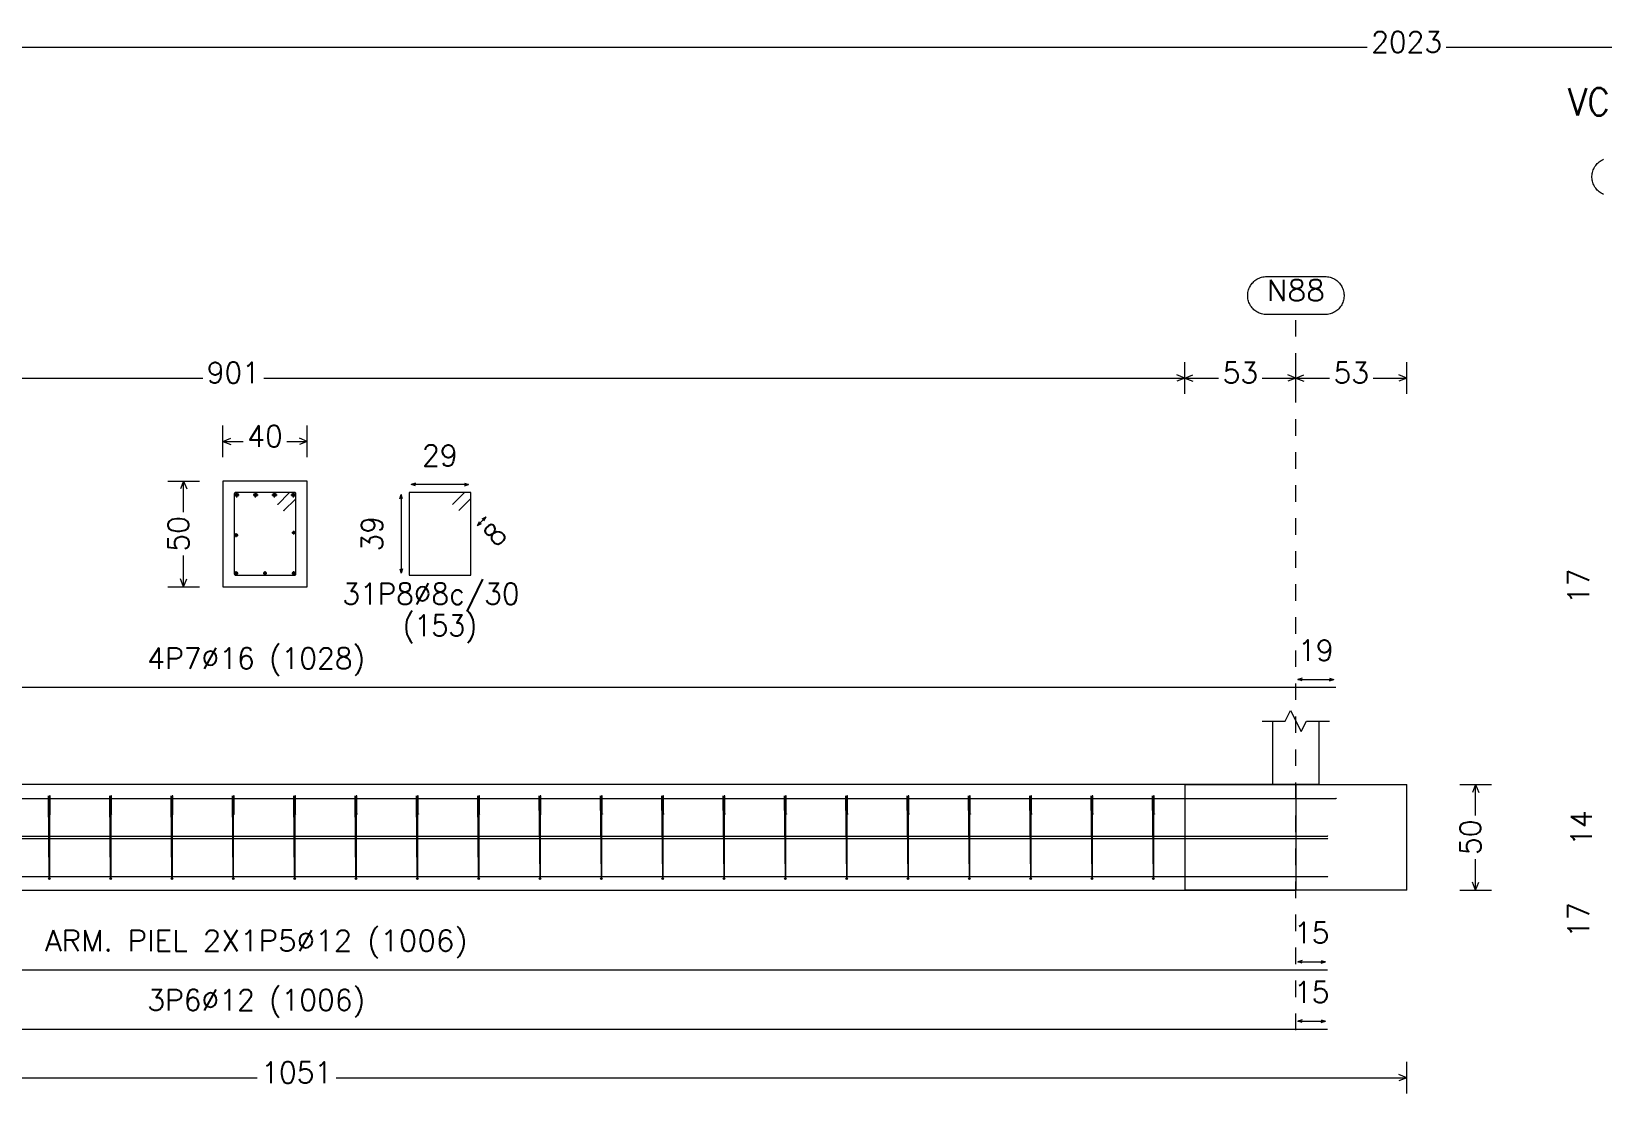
# Model space of a CAD drawing. Header units: millimetres. Extents: x -252 to 259, y -4 to 137.
# Drawn here: x 225.4 to 234.91, y 39.85 to 46.28 of the extents above; entities that cross this region are included whole.
import ezdxf
from ezdxf.enums import TextEntityAlignment as Align

# ---------------------------------------------------------------- set-up
doc = ezdxf.new("R2010")
doc.units = ezdxf.units.MM
doc.linetypes.add('CYPE_PUNTO', pattern=[0.075, 0, -0.075])
for name, color, linetype, lineweight in [('CIM_COTAS', 2, 'Continuous', 0), ('CIM_DIB_ARMADOS', 4, 'Continuous', 0), ('CIM_GEOMETRIA', 2, 'Continuous', 0), ('CIM_REFEREN', 2, 'Continuous', 0), ('CIM_TXT_ARMADOS', 3, 'Continuous', 0)]:
    doc.layers.add(name, color=color, linetype=linetype, lineweight=lineweight)
doc.styles.add('CYPETXT', font='romans__.ttf', dxfattribs={"height": 0.2})

msp = doc.modelspace()

# ---------------------------------------------------------------- hatches: boundary and pattern name
at = {"layer": 'CIM_DIB_ARMADOS'}
h = msp.add_hatch(color=256, dxfattribs=at)
edge = h.paths.add_edge_path()
edge.add_arc((226.889, 43.4133), 0.00102, 0, 360)
h = msp.add_hatch(color=256, dxfattribs=at)
edge = h.paths.add_edge_path()
edge.add_arc((226.9261, 43.3762), 0.00102, 0, 360)
h = msp.add_hatch(color=256, dxfattribs=at)
edge = h.paths.add_edge_path()
edge.add_arc((233.298, 41.6329), 0.00102, 0, 360)
h = msp.add_hatch(color=256, dxfattribs=at)
edge = h.paths.add_edge_path()
edge.add_arc((225.4993, 41.5759), 0.00102, 0, 360)
h = msp.add_hatch(color=256, dxfattribs=at)
edge = h.paths.add_edge_path()
edge.add_arc((225.5104, 41.5388), 0.00102, 0, 360)
h = msp.add_hatch(color=256, dxfattribs=at)
edge = h.paths.add_edge_path()
edge.add_arc((225.8708, 41.5759), 0.00102, 0, 360)
h = msp.add_hatch(color=256, dxfattribs=at)
edge = h.paths.add_edge_path()
edge.add_arc((225.8819, 41.5388), 0.00102, 0, 360)
h = msp.add_hatch(color=256, dxfattribs=at)
edge = h.paths.add_edge_path()
edge.add_arc((226.2423, 41.5759), 0.00102, 0, 360)
h = msp.add_hatch(color=256, dxfattribs=at)
edge = h.paths.add_edge_path()
edge.add_arc((226.2534, 41.5388), 0.00102, 0, 360)
h = msp.add_hatch(color=256, dxfattribs=at)
edge = h.paths.add_edge_path()
edge.add_arc((226.6138, 41.5759), 0.00102, 0, 360)
h = msp.add_hatch(color=256, dxfattribs=at)
edge = h.paths.add_edge_path()
edge.add_arc((226.6249, 41.5388), 0.00102, 0, 360)
h = msp.add_hatch(color=256, dxfattribs=at)
edge = h.paths.add_edge_path()
edge.add_arc((226.9852, 41.5759), 0.00102, 0, 360)
h = msp.add_hatch(color=256, dxfattribs=at)
edge = h.paths.add_edge_path()
edge.add_arc((226.9964, 41.5388), 0.00102, 0, 360)
h = msp.add_hatch(color=256, dxfattribs=at)
edge = h.paths.add_edge_path()
edge.add_arc((227.3567, 41.5759), 0.00102, 0, 360)
h = msp.add_hatch(color=256, dxfattribs=at)
edge = h.paths.add_edge_path()
edge.add_arc((227.3679, 41.5388), 0.00102, 0, 360)
h = msp.add_hatch(color=256, dxfattribs=at)
edge = h.paths.add_edge_path()
edge.add_arc((227.7282, 41.5759), 0.00102, 0, 360)
h = msp.add_hatch(color=256, dxfattribs=at)
edge = h.paths.add_edge_path()
edge.add_arc((227.7394, 41.5388), 0.00102, 0, 360)
h = msp.add_hatch(color=256, dxfattribs=at)
edge = h.paths.add_edge_path()
edge.add_arc((228.0997, 41.5759), 0.00102, 0, 360)
h = msp.add_hatch(color=256, dxfattribs=at)
edge = h.paths.add_edge_path()
edge.add_arc((228.1108, 41.5388), 0.00102, 0, 360)
h = msp.add_hatch(color=256, dxfattribs=at)
edge = h.paths.add_edge_path()
edge.add_arc((228.4712, 41.5759), 0.00102, 0, 360)
h = msp.add_hatch(color=256, dxfattribs=at)
edge = h.paths.add_edge_path()
edge.add_arc((228.4823, 41.5388), 0.00102, 0, 360)
h = msp.add_hatch(color=256, dxfattribs=at)
edge = h.paths.add_edge_path()
edge.add_arc((228.8427, 41.5759), 0.00102, 0, 360)
h = msp.add_hatch(color=256, dxfattribs=at)
edge = h.paths.add_edge_path()
edge.add_arc((228.8538, 41.5388), 0.00102, 0, 360)
h = msp.add_hatch(color=256, dxfattribs=at)
edge = h.paths.add_edge_path()
edge.add_arc((229.2142, 41.5759), 0.00102, 0, 360)
h = msp.add_hatch(color=256, dxfattribs=at)
edge = h.paths.add_edge_path()
edge.add_arc((229.2253, 41.5388), 0.00102, 0, 360)
h = msp.add_hatch(color=256, dxfattribs=at)
edge = h.paths.add_edge_path()
edge.add_arc((229.5857, 41.5759), 0.00102, 0, 360)
h = msp.add_hatch(color=256, dxfattribs=at)
edge = h.paths.add_edge_path()
edge.add_arc((229.5968, 41.5388), 0.00102, 0, 360)
h = msp.add_hatch(color=256, dxfattribs=at)
edge = h.paths.add_edge_path()
edge.add_arc((229.9572, 41.5759), 0.00102, 0, 360)
h = msp.add_hatch(color=256, dxfattribs=at)
edge = h.paths.add_edge_path()
edge.add_arc((229.9683, 41.5388), 0.00102, 0, 360)
h = msp.add_hatch(color=256, dxfattribs=at)
edge = h.paths.add_edge_path()
edge.add_arc((230.3287, 41.5759), 0.00102, 0, 360)
h = msp.add_hatch(color=256, dxfattribs=at)
edge = h.paths.add_edge_path()
edge.add_arc((230.3398, 41.5388), 0.00102, 0, 360)
h = msp.add_hatch(color=256, dxfattribs=at)
edge = h.paths.add_edge_path()
edge.add_arc((230.7001, 41.5759), 0.00102, 0, 360)
h = msp.add_hatch(color=256, dxfattribs=at)
edge = h.paths.add_edge_path()
edge.add_arc((230.7113, 41.5388), 0.00102, 0, 360)
h = msp.add_hatch(color=256, dxfattribs=at)
edge = h.paths.add_edge_path()
edge.add_arc((231.0716, 41.5759), 0.00102, 0, 360)
h = msp.add_hatch(color=256, dxfattribs=at)
edge = h.paths.add_edge_path()
edge.add_arc((231.0828, 41.5388), 0.00102, 0, 360)
h = msp.add_hatch(color=256, dxfattribs=at)
edge = h.paths.add_edge_path()
edge.add_arc((231.4431, 41.5759), 0.00102, 0, 360)
h = msp.add_hatch(color=256, dxfattribs=at)
edge = h.paths.add_edge_path()
edge.add_arc((231.4542, 41.5388), 0.00102, 0, 360)
h = msp.add_hatch(color=256, dxfattribs=at)
edge = h.paths.add_edge_path()
edge.add_arc((231.8146, 41.5759), 0.00102, 0, 360)
h = msp.add_hatch(color=256, dxfattribs=at)
edge = h.paths.add_edge_path()
edge.add_arc((231.8257, 41.5388), 0.00102, 0, 360)
h = msp.add_hatch(color=256, dxfattribs=at)
edge = h.paths.add_edge_path()
edge.add_arc((232.1861, 41.5759), 0.00102, 0, 360)
h = msp.add_hatch(color=256, dxfattribs=at)
edge = h.paths.add_edge_path()
edge.add_arc((232.1972, 41.5388), 0.00102, 0, 360)
h = msp.add_hatch(color=256, dxfattribs=at)
edge = h.paths.add_edge_path()
edge.add_arc((233.2468, 41.4051), 0.00102, 0, 360)
h = msp.add_hatch(color=256, dxfattribs=at)
edge = h.paths.add_edge_path()
edge.add_arc((233.2468, 41.3897), 0.00102, 0, 360)
h = msp.add_hatch(color=256, dxfattribs=at)
edge = h.paths.add_edge_path()
edge.add_arc((233.2468, 41.1593), 0.00102, 0, 360)

# ---------------------------------------------------------------- linework, layer by layer
at = {"layer": 'CIM_COTAS'}
for p, q in [((220.7787, 46.1814), (233.4869, 46.1814)), ((233.9649, 46.1814), (246.6731, 46.1814)), ((232.3828, 44.0825), (232.3828, 44.2745)), ((232.3828, 44.0825), (232.3828, 44.2745)), ((233.0548, 44.0825), (233.0548, 44.2745)), ((233.0548, 44.0825), (233.0548, 44.2745)), ((233.7268, 44.0825), (233.7268, 44.2745)), ((220.8564, 44.1785), (226.4344, 44.1785)), ((226.8049, 44.1785), (232.3828, 44.1785)), ((232.3828, 44.1785), (232.3348, 44.1977)), ((232.3828, 44.1785), (232.3348, 44.1593)), ((232.3828, 44.1785), (232.4308, 44.1977)), ((232.3828, 44.1785), (232.4308, 44.1593)), ((232.3828, 44.1785), (232.5873, 44.1785)), ((232.8504, 44.1785), (233.0548, 44.1785)), ((233.0548, 44.1785), (233.0068, 44.1977)), ((233.0548, 44.1785), (233.0068, 44.1593)), ((233.0548, 44.1785), (233.1028, 44.1977)), ((233.0548, 44.1785), (233.1028, 44.1593)), ((233.0548, 44.1785), (233.2593, 44.1785)), ((233.5224, 44.1785), (233.7268, 44.1785)), ((233.7268, 44.1785), (233.6788, 44.1977)), ((233.7268, 44.1785), (233.6788, 44.1593)), ((226.5556, 43.6985), (226.5556, 43.8905)), ((227.0676, 43.6985), (227.0676, 43.8905)), ((226.5556, 43.7945), (226.6036, 43.8137)), ((226.5556, 43.7945), (226.6036, 43.7753)), ((226.5556, 43.7945), (226.6801, 43.7945)), ((226.9432, 43.7945), (227.0676, 43.7945)), ((227.0676, 43.7945), (227.0196, 43.8137)), ((227.0676, 43.7945), (227.0196, 43.7753)), ((226.222, 43.5549), (226.414, 43.5549)), ((226.318, 43.5549), (226.2988, 43.5069)), ((226.318, 43.5549), (226.3372, 43.5069)), ((226.318, 43.3664), (226.318, 43.5549)), ((226.318, 42.9149), (226.318, 43.1033)), ((226.318, 42.9149), (226.2988, 42.9629)), ((226.318, 42.9149), (226.3372, 42.9629)), ((226.222, 42.9149), (226.414, 42.9149)), ((234.0475, 41.7174), (234.2395, 41.7174)), ((234.1435, 41.7174), (234.1243, 41.6694)), ((234.1435, 41.7174), (234.1627, 41.6694)), ((234.1435, 41.5289), (234.1435, 41.7174)), ((234.1435, 41.0774), (234.1435, 41.2659)), ((234.1435, 41.0774), (234.1243, 41.1254)), ((234.1435, 41.0774), (234.1627, 41.1254)), ((234.0475, 41.0774), (234.2395, 41.0774)), ((233.7268, 39.8454), (233.7268, 40.0374)), ((220.2804, 39.9414), (226.7646, 39.9414)), ((227.2427, 39.9414), (233.7268, 39.9414)), ((233.7268, 39.9414), (233.6788, 39.9606)), ((233.7268, 39.9414), (233.6788, 39.9222))]:
    msp.add_line(p, q, dxfattribs=at)
at = {"layer": 'CIM_COTAS', "linetype": 'CYPE_PUNTO'}
msp.add_line((233.0548, 40.2294), (233.0548, 44.5625), dxfattribs=at)
at = {"layer": 'CIM_COTAS'}
msp.add_lwpolyline([(234.9187, 45.2908), (234.9117, 45.2941), (234.9049, 45.2978), (234.8984, 45.3019), (234.8922, 45.3065), (234.8864, 45.3115), (234.8808, 45.3168), (234.8757, 45.3225), (234.8709, 45.3286), (234.8665, 45.3349), (234.8626, 45.3415), (234.8591, 45.3484), (234.8561, 45.3555), (234.8536, 45.3628), (234.8516, 45.3702), (234.85, 45.3777), (234.849, 45.3854), (234.8485, 45.393), (234.8485, 45.4007), (234.849, 45.4084), (234.85, 45.4161), (234.8516, 45.4236), (234.8536, 45.431), (234.8561, 45.4383), (234.8591, 45.4454), (234.8626, 45.4523), (234.8665, 45.4589), (234.8709, 45.4652), (234.8757, 45.4713), (234.8808, 45.477), (234.8864, 45.4823), (234.8922, 45.4873), (234.8984, 45.4919), (234.9049, 45.496), (234.9117, 45.4997), (234.9187, 45.503)], dxfattribs=at)
msp.add_lwpolyline([(233.2315, 44.7929), (233.2392, 44.7927), (233.2468, 44.7919), (233.2544, 44.7906), (233.2619, 44.7889), (233.2693, 44.7866), (233.2765, 44.7838), (233.2834, 44.7806), (233.2902, 44.7769), (233.2967, 44.7727), (233.3029, 44.7682), (233.3088, 44.7632), (233.3143, 44.7578), (233.3195, 44.7521), (233.3242, 44.7461), (233.3286, 44.7397), (233.3325, 44.7331), (233.336, 44.7262), (233.339, 44.7191), (233.3415, 44.7119), (233.3435, 44.7045), (233.3451, 44.6969), (233.3461, 44.6893), (233.3466, 44.6816), (233.3466, 44.6739), (233.3461, 44.6662), (233.3451, 44.6586), (233.3435, 44.651), (233.3415, 44.6436), (233.339, 44.6363), (233.336, 44.6293), (233.3325, 44.6224), (233.3286, 44.6158), (233.3242, 44.6094), (233.3195, 44.6034), (233.3143, 44.5977), (233.3088, 44.5923), (233.3029, 44.5873), (233.2967, 44.5828), (233.2902, 44.5786), (233.2834, 44.5749), (233.2765, 44.5717), (233.2693, 44.5689), (233.2619, 44.5666), (233.2544, 44.5649), (233.2468, 44.5636), (233.2392, 44.5628), (233.2315, 44.5625), (232.8782, 44.5625), (232.8705, 44.5628), (232.8628, 44.5636), (232.8553, 44.5649), (232.8478, 44.5666), (232.8404, 44.5689), (232.8332, 44.5717), (232.8262, 44.5749), (232.8195, 44.5786), (232.813, 44.5828), (232.8068, 44.5873), (232.8009, 44.5923), (232.7954, 44.5977), (232.7902, 44.6034), (232.7855, 44.6094), (232.7811, 44.6158), (232.7772, 44.6224), (232.7737, 44.6293), (232.7707, 44.6363), (232.7682, 44.6436), (232.7661, 44.651), (232.7646, 44.6586), (232.7636, 44.6662), (232.7631, 44.6739), (232.7631, 44.6816), (232.7636, 44.6893), (232.7646, 44.6969), (232.7661, 44.7045), (232.7682, 44.7119), (232.7707, 44.7191), (232.7737, 44.7262), (232.7772, 44.7331), (232.7811, 44.7397), (232.7855, 44.7461), (232.7902, 44.7521), (232.7954, 44.7578), (232.8009, 44.7632), (232.8068, 44.7682), (232.813, 44.7727), (232.8195, 44.7769), (232.8262, 44.7806), (232.8332, 44.7838), (232.8404, 44.7866), (232.8478, 44.7889), (232.8553, 44.7906), (232.8628, 44.7919), (232.8705, 44.7927), (232.8782, 44.7929), (233.2315, 44.7929)], close=True, dxfattribs=at)
at = {"layer": 'CIM_DIB_ARMADOS'}
for p, q in [((226.6248, 43.4704), (226.6555, 43.4704)), ((226.6401, 43.455), (226.6401, 43.4857)), ((226.7391, 43.4704), (226.7698, 43.4704)), ((226.7545, 43.455), (226.7545, 43.4857)), ((226.8535, 43.4704), (226.8842, 43.4704)), ((226.8688, 43.455), (226.8688, 43.4857)), ((226.9678, 43.4704), (226.9985, 43.4704)), ((226.9832, 43.455), (226.9832, 43.4857)), ((226.626, 43.2272), (226.6491, 43.2272)), ((226.6376, 43.2157), (226.6376, 43.2387)), ((226.9742, 43.2425), (226.9972, 43.2425)), ((226.9857, 43.231), (226.9857, 43.2541)), ((226.626, 42.9968), (226.6491, 42.9968)), ((226.6376, 42.9853), (226.6376, 43.0083)), ((226.8001, 42.9968), (226.8232, 42.9968)), ((226.8116, 42.9853), (226.8116, 43.0083)), ((226.9742, 42.9968), (226.9972, 42.9968)), ((226.9857, 42.9853), (226.9857, 43.0083))]:
    msp.add_line(p, q, dxfattribs=at)
for points in [[(226.9261, 43.3762), (226.9955, 43.4456), (226.9977, 43.4489), (226.9985, 43.4529), (226.9985, 43.4755), (226.9972, 43.4806), (226.9934, 43.4844), (226.9883, 43.4857), (226.635, 43.4857), (226.6299, 43.4844), (226.6261, 43.4806), (226.6248, 43.4755), (226.6248, 42.9942), (226.6261, 42.9891), (226.6299, 42.9854), (226.635, 42.984), (226.9883, 42.984), (226.9934, 42.9854), (226.9972, 42.9891), (226.9985, 42.9942), (226.9985, 43.4755), (226.9972, 43.4806), (226.9934, 43.4844), (226.9883, 43.4857), (226.9656, 43.4857), (226.9617, 43.485), (226.9584, 43.4827), (226.889, 43.4133)], [(227.985, 43.3762), (228.0574, 43.4486), (228.0574, 43.4857), (227.6836, 43.4857), (227.6836, 42.984), (228.0574, 42.984), (228.0574, 43.4857), (228.0203, 43.4857), (227.9479, 43.4133)], [(220.3547, 42.0905), (220.3547, 42.3056), (220.5684, 42.3056), (233.0548, 42.3056), (233.298, 42.3056)], [(220.3547, 41.4179), (220.3547, 41.6176), (220.3567, 41.6253), (220.3624, 41.6309), (220.37, 41.6329), (220.5684, 41.6329), (233.0548, 41.6329), (233.298, 41.6329)], [(225.5104, 41.5388), (225.5107, 41.6082), (225.5107, 41.6115), (225.5106, 41.6154), (225.5104, 41.6381), (225.5103, 41.6432), (225.5102, 41.6469), (225.5102, 41.6483), (225.5053, 41.6483), (225.5052, 41.6469), (225.5052, 41.6432), (225.5052, 41.6381), (225.5052, 41.1568), (225.5052, 41.1517), (225.5052, 41.1479), (225.5052, 41.1465), (225.5052, 41.1479), (225.5051, 41.1517), (225.5051, 41.1568), (225.5002, 41.6381), (225.5001, 41.6432), (225.5, 41.6469), (225.4999, 41.6483), (225.4996, 41.6483), (225.4996, 41.6475), (225.4995, 41.6453), (225.4993, 41.5759)], [(225.8819, 41.5388), (225.8822, 41.6082), (225.8821, 41.6115), (225.8821, 41.6154), (225.8819, 41.6381), (225.8818, 41.6432), (225.8817, 41.6469), (225.8816, 41.6483), (225.8768, 41.6483), (225.8767, 41.6469), (225.8767, 41.6432), (225.8767, 41.6381), (225.8767, 41.1568), (225.8767, 41.1517), (225.8767, 41.1479), (225.8767, 41.1465), (225.8767, 41.1479), (225.8766, 41.1517), (225.8766, 41.1568), (225.8716, 41.6381), (225.8716, 41.6432), (225.8715, 41.6469), (225.8714, 41.6483), (225.8711, 41.6483), (225.871, 41.6475), (225.871, 41.6453), (225.8708, 41.5759)], [(226.2534, 41.5388), (226.2536, 41.6082), (226.2536, 41.6115), (226.2536, 41.6154), (226.2534, 41.6381), (226.2533, 41.6432), (226.2532, 41.6469), (226.2531, 41.6483), (226.2483, 41.6483), (226.2482, 41.6469), (226.2482, 41.6432), (226.2482, 41.6381), (226.2482, 41.1568), (226.2482, 41.1517), (226.2482, 41.1479), (226.2482, 41.1465), (226.2481, 41.1479), (226.2481, 41.1517), (226.248, 41.1568), (226.2431, 41.6381), (226.2431, 41.6432), (226.243, 41.6469), (226.2429, 41.6483), (226.2426, 41.6483), (226.2425, 41.6475), (226.2425, 41.6453), (226.2423, 41.5759)], [(226.6249, 41.5388), (226.6251, 41.6082), (226.6251, 41.6115), (226.6251, 41.6154), (226.6249, 41.6381), (226.6248, 41.6432), (226.6247, 41.6469), (226.6246, 41.6483), (226.6198, 41.6483), (226.6197, 41.6469), (226.6197, 41.6432), (226.6196, 41.6381), (226.6196, 41.1568), (226.6196, 41.1517), (226.6196, 41.1479), (226.6196, 41.1465), (226.6196, 41.1479), (226.6196, 41.1517), (226.6195, 41.1568), (226.6146, 41.6381), (226.6146, 41.6432), (226.6145, 41.6469), (226.6144, 41.6483), (226.6141, 41.6483), (226.614, 41.6475), (226.614, 41.6453), (226.6138, 41.5759)], [(226.9964, 41.5388), (226.9966, 41.6082), (226.9966, 41.6115), (226.9966, 41.6154), (226.9964, 41.6381), (226.9963, 41.6432), (226.9962, 41.6469), (226.9961, 41.6483), (226.9913, 41.6483), (226.9912, 41.6469), (226.9912, 41.6432), (226.9911, 41.6381), (226.9911, 41.1568), (226.9911, 41.1517), (226.9911, 41.1479), (226.9911, 41.1465), (226.9911, 41.1479), (226.9911, 41.1517), (226.991, 41.1568), (226.9861, 41.6381), (226.986, 41.6432), (226.986, 41.6469), (226.9859, 41.6483), (226.9856, 41.6483), (226.9855, 41.6475), (226.9855, 41.6453), (226.9852, 41.5759)], [(227.3679, 41.5388), (227.3681, 41.6082), (227.3681, 41.6115), (227.3681, 41.6154), (227.3678, 41.6381), (227.3678, 41.6432), (227.3677, 41.6469), (227.3676, 41.6483), (227.3628, 41.6483), (227.3627, 41.6469), (227.3626, 41.6432), (227.3626, 41.6381), (227.3626, 41.1568), (227.3626, 41.1517), (227.3626, 41.1479), (227.3626, 41.1465), (227.3626, 41.1479), (227.3626, 41.1517), (227.3625, 41.1568), (227.3576, 41.6381), (227.3575, 41.6432), (227.3574, 41.6469), (227.3574, 41.6483), (227.3571, 41.6483), (227.357, 41.6475), (227.357, 41.6453), (227.3567, 41.5759)], [(227.7394, 41.5388), (227.7396, 41.6082), (227.7396, 41.6115), (227.7396, 41.6154), (227.7393, 41.6381), (227.7393, 41.6432), (227.7392, 41.6469), (227.7391, 41.6483), (227.7342, 41.6483), (227.7342, 41.6469), (227.7341, 41.6432), (227.7341, 41.6381), (227.7341, 41.1568), (227.7341, 41.1517), (227.7341, 41.1479), (227.7341, 41.1465), (227.7341, 41.1479), (227.7341, 41.1517), (227.734, 41.1568), (227.7291, 41.6381), (227.729, 41.6432), (227.7289, 41.6469), (227.7288, 41.6483), (227.7285, 41.6483), (227.7285, 41.6475), (227.7285, 41.6453), (227.7282, 41.5759)], [(228.1108, 41.5388), (228.1111, 41.6082), (228.1111, 41.6115), (228.1111, 41.6154), (228.1108, 41.6381), (228.1108, 41.6432), (228.1107, 41.6469), (228.1106, 41.6483), (228.1057, 41.6483), (228.1057, 41.6469), (228.1056, 41.6432), (228.1056, 41.6381), (228.1056, 41.1568), (228.1056, 41.1517), (228.1056, 41.1479), (228.1056, 41.1465), (228.1056, 41.1479), (228.1055, 41.1517), (228.1055, 41.1568), (228.1006, 41.6381), (228.1005, 41.6432), (228.1004, 41.6469), (228.1003, 41.6483), (228.1, 41.6483), (228.1, 41.6475), (228.1, 41.6453), (228.0997, 41.5759)], [(228.4823, 41.5388), (228.4826, 41.6082), (228.4826, 41.6115), (228.4825, 41.6154), (228.4823, 41.6381), (228.4822, 41.6432), (228.4822, 41.6469), (228.4821, 41.6483), (228.4772, 41.6483), (228.4772, 41.6469), (228.4771, 41.6432), (228.4771, 41.6381), (228.4771, 41.1568), (228.4771, 41.1517), (228.4771, 41.1479), (228.4771, 41.1465), (228.4771, 41.1479), (228.477, 41.1517), (228.477, 41.1568), (228.4721, 41.6381), (228.472, 41.6432), (228.4719, 41.6469), (228.4718, 41.6483), (228.4715, 41.6483), (228.4715, 41.6475), (228.4714, 41.6453), (228.4712, 41.5759)], [(228.8538, 41.5388), (228.8541, 41.6082), (228.8541, 41.6115), (228.854, 41.6154), (228.8538, 41.6381), (228.8537, 41.6432), (228.8536, 41.6469), (228.8536, 41.6483), (228.8487, 41.6483), (228.8486, 41.6469), (228.8486, 41.6432), (228.8486, 41.6381), (228.8486, 41.1568), (228.8486, 41.1517), (228.8486, 41.1479), (228.8486, 41.1465), (228.8486, 41.1479), (228.8485, 41.1517), (228.8485, 41.1568), (228.8436, 41.6381), (228.8435, 41.6432), (228.8434, 41.6469), (228.8433, 41.6483), (228.843, 41.6483), (228.843, 41.6475), (228.8429, 41.6453), (228.8427, 41.5759)], [(229.2253, 41.5388), (229.2256, 41.6082), (229.2256, 41.6115), (229.2255, 41.6154), (229.2253, 41.6381), (229.2252, 41.6432), (229.2251, 41.6469), (229.225, 41.6483), (229.2202, 41.6483), (229.2201, 41.6469), (229.2201, 41.6432), (229.2201, 41.6381), (229.2201, 41.1568), (229.2201, 41.1517), (229.2201, 41.1479), (229.2201, 41.1465), (229.2201, 41.1479), (229.22, 41.1517), (229.22, 41.1568), (229.2151, 41.6381), (229.215, 41.6432), (229.2149, 41.6469), (229.2148, 41.6483), (229.2145, 41.6483), (229.2144, 41.6475), (229.2144, 41.6453), (229.2142, 41.5759)], [(229.5968, 41.5388), (229.597, 41.6082), (229.597, 41.6115), (229.597, 41.6154), (229.5968, 41.6381), (229.5967, 41.6432), (229.5966, 41.6469), (229.5965, 41.6483), (229.5917, 41.6483), (229.5916, 41.6469), (229.5916, 41.6432), (229.5916, 41.6381), (229.5916, 41.1568), (229.5916, 41.1517), (229.5916, 41.1479), (229.5916, 41.1465), (229.5915, 41.1479), (229.5915, 41.1517), (229.5915, 41.1568), (229.5865, 41.6381), (229.5865, 41.6432), (229.5864, 41.6469), (229.5863, 41.6483), (229.586, 41.6483), (229.5859, 41.6475), (229.5859, 41.6453), (229.5857, 41.5759)], [(229.9683, 41.5388), (229.9685, 41.6082), (229.9685, 41.6115), (229.9685, 41.6154), (229.9683, 41.6381), (229.9682, 41.6432), (229.9681, 41.6469), (229.968, 41.6483), (229.9632, 41.6483), (229.9631, 41.6469), (229.9631, 41.6432), (229.963, 41.6381), (229.963, 41.1568), (229.963, 41.1517), (229.963, 41.1479), (229.963, 41.1465), (229.963, 41.1479), (229.963, 41.1517), (229.9629, 41.1568), (229.958, 41.6381), (229.958, 41.6432), (229.9579, 41.6469), (229.9578, 41.6483), (229.9575, 41.6483), (229.9574, 41.6475), (229.9574, 41.6453), (229.9572, 41.5759)], [(230.3398, 41.5388), (230.34, 41.6082), (230.34, 41.6115), (230.34, 41.6154), (230.3398, 41.6381), (230.3397, 41.6432), (230.3396, 41.6469), (230.3395, 41.6483), (230.3347, 41.6483), (230.3346, 41.6469), (230.3346, 41.6432), (230.3345, 41.6381), (230.3345, 41.1568), (230.3345, 41.1517), (230.3345, 41.1479), (230.3345, 41.1465), (230.3345, 41.1479), (230.3345, 41.1517), (230.3344, 41.1568), (230.3295, 41.6381), (230.3294, 41.6432), (230.3294, 41.6469), (230.3293, 41.6483), (230.329, 41.6483), (230.3289, 41.6475), (230.3289, 41.6453), (230.3287, 41.5759)], [(230.7113, 41.5388), (230.7115, 41.6082), (230.7115, 41.6115), (230.7115, 41.6154), (230.7112, 41.6381), (230.7112, 41.6432), (230.7111, 41.6469), (230.711, 41.6483), (230.7062, 41.6483), (230.7061, 41.6469), (230.706, 41.6432), (230.706, 41.6381), (230.706, 41.1568), (230.706, 41.1517), (230.706, 41.1479), (230.706, 41.1465), (230.706, 41.1479), (230.706, 41.1517), (230.7059, 41.1568), (230.701, 41.6381), (230.7009, 41.6432), (230.7008, 41.6469), (230.7008, 41.6483), (230.7005, 41.6483), (230.7004, 41.6475), (230.7004, 41.6453), (230.7001, 41.5759)], [(231.0828, 41.5388), (231.083, 41.6082), (231.083, 41.6115), (231.083, 41.6154), (231.0827, 41.6381), (231.0827, 41.6432), (231.0826, 41.6469), (231.0825, 41.6483), (231.0777, 41.6483), (231.0776, 41.6469), (231.0775, 41.6432), (231.0775, 41.6381), (231.0775, 41.1568), (231.0775, 41.1517), (231.0775, 41.1479), (231.0775, 41.1465), (231.0775, 41.1479), (231.0775, 41.1517), (231.0774, 41.1568), (231.0725, 41.6381), (231.0724, 41.6432), (231.0723, 41.6469), (231.0723, 41.6483), (231.0719, 41.6483), (231.0719, 41.6475), (231.0719, 41.6453), (231.0716, 41.5759)], [(231.4542, 41.5388), (231.4545, 41.6082), (231.4545, 41.6115), (231.4545, 41.6154), (231.4542, 41.6381), (231.4542, 41.6432), (231.4541, 41.6469), (231.454, 41.6483), (231.4491, 41.6483), (231.4491, 41.6469), (231.449, 41.6432), (231.449, 41.6381), (231.449, 41.1568), (231.449, 41.1517), (231.449, 41.1479), (231.449, 41.1465), (231.449, 41.1479), (231.4489, 41.1517), (231.4489, 41.1568), (231.444, 41.6381), (231.4439, 41.6432), (231.4438, 41.6469), (231.4437, 41.6483), (231.4434, 41.6483), (231.4434, 41.6475), (231.4434, 41.6453), (231.4431, 41.5759)], [(231.8257, 41.5388), (231.826, 41.6082), (231.826, 41.6115), (231.8259, 41.6154), (231.8257, 41.6381), (231.8256, 41.6432), (231.8256, 41.6469), (231.8255, 41.6483), (231.8206, 41.6483), (231.8206, 41.6469), (231.8205, 41.6432), (231.8205, 41.6381), (231.8205, 41.1568), (231.8205, 41.1517), (231.8205, 41.1479), (231.8205, 41.1465), (231.8205, 41.1479), (231.8204, 41.1517), (231.8204, 41.1568), (231.8155, 41.6381), (231.8154, 41.6432), (231.8153, 41.6469), (231.8152, 41.6483), (231.8149, 41.6483), (231.8149, 41.6475), (231.8148, 41.6453), (231.8146, 41.5759)], [(232.1972, 41.5388), (232.1975, 41.6082), (232.1975, 41.6115), (232.1974, 41.6154), (232.1972, 41.6381), (232.1971, 41.6432), (232.197, 41.6469), (232.197, 41.6483), (232.1921, 41.6483), (232.192, 41.6469), (232.192, 41.6432), (232.192, 41.6381), (232.192, 41.1568), (232.192, 41.1517), (232.192, 41.1479), (232.192, 41.1465), (232.192, 41.1479), (232.1919, 41.1517), (232.1919, 41.1568), (232.187, 41.6381), (232.1869, 41.6432), (232.1868, 41.6469), (232.1867, 41.6483), (232.1864, 41.6483), (232.1864, 41.6475), (232.1863, 41.6453), (232.1861, 41.5759)], [(220.3764, 41.4051), (220.5684, 41.4051), (233.0548, 41.4051), (233.2468, 41.4051)], [(220.3764, 41.3897), (220.5684, 41.3897), (233.0548, 41.3897), (233.2468, 41.3897)], [(220.3764, 41.1593), (220.5684, 41.1593), (233.0548, 41.1593), (233.2468, 41.1593)], [(220.3764, 40.5955), (220.5684, 40.5955), (233.0548, 40.5955), (233.2468, 40.5955)], [(220.3764, 40.2358), (220.5684, 40.2358), (233.0548, 40.2358), (233.2468, 40.2358)]]:
    msp.add_lwpolyline(points, dxfattribs=at)
for centre, radius in [((226.6401, 43.4704), 0.0102), ((226.7545, 43.4704), 0.0102), ((226.8688, 43.4704), 0.0102), ((226.889, 43.4133), 0.00102), ((226.9832, 43.4704), 0.0102), ((226.9261, 43.3762), 0.00102), ((226.6376, 43.2272), 0.00768), ((226.9857, 43.2425), 0.00768), ((226.6376, 42.9968), 0.00768), ((226.8116, 42.9968), 0.00768), ((226.9857, 42.9968), 0.00768), ((233.298, 41.6329), 0.00102), ((225.4993, 41.5759), 0.00102), ((225.5104, 41.5388), 0.00102), ((225.8708, 41.5759), 0.00102), ((225.8819, 41.5388), 0.00102), ((226.2423, 41.5759), 0.00102), ((226.2534, 41.5388), 0.00102), ((226.6138, 41.5759), 0.00102), ((226.6249, 41.5388), 0.00102), ((226.9852, 41.5759), 0.00102), ((226.9964, 41.5388), 0.00102), ((227.3567, 41.5759), 0.00102), ((227.3679, 41.5388), 0.00102), ((227.7282, 41.5759), 0.00102), ((227.7394, 41.5388), 0.00102), ((228.0997, 41.5759), 0.00102), ((228.1108, 41.5388), 0.00102), ((228.4712, 41.5759), 0.00102), ((228.4823, 41.5388), 0.00102), ((228.8427, 41.5759), 0.00102), ((228.8538, 41.5388), 0.00102), ((229.2142, 41.5759), 0.00102), ((229.2253, 41.5388), 0.00102), ((229.5857, 41.5759), 0.00102), ((229.5968, 41.5388), 0.00102), ((229.9572, 41.5759), 0.00102), ((229.9683, 41.5388), 0.00102), ((230.3287, 41.5759), 0.00102), ((230.3398, 41.5388), 0.00102), ((230.7001, 41.5759), 0.00102), ((230.7113, 41.5388), 0.00102), ((231.0716, 41.5759), 0.00102), ((231.0828, 41.5388), 0.00102), ((231.4431, 41.5759), 0.00102), ((231.4542, 41.5388), 0.00102), ((231.8146, 41.5759), 0.00102), ((231.8257, 41.5388), 0.00102), ((232.1861, 41.5759), 0.00102), ((232.1972, 41.5388), 0.00102), ((233.2468, 41.4051), 0.00102), ((233.2468, 41.3897), 0.00102), ((225.5052, 41.1465), 0.00512), ((225.8767, 41.1465), 0.00512), ((226.2482, 41.1465), 0.00512), ((226.6196, 41.1465), 0.00512), ((226.9911, 41.1465), 0.00512), ((227.3626, 41.1465), 0.00512), ((227.7341, 41.1465), 0.00512), ((228.1056, 41.1465), 0.00512), ((228.4771, 41.1465), 0.00512), ((228.8486, 41.1465), 0.00512), ((229.2201, 41.1465), 0.00512), ((229.5916, 41.1465), 0.00512), ((229.963, 41.1465), 0.00512), ((230.3345, 41.1465), 0.00512), ((230.706, 41.1465), 0.00512), ((231.0775, 41.1465), 0.00512), ((231.449, 41.1465), 0.00512), ((231.8205, 41.1465), 0.00512), ((232.192, 41.1465), 0.00512), ((233.2468, 41.1593), 0.00102)]:
    msp.add_circle(centre, radius, dxfattribs=at)
at = {"layer": 'CIM_GEOMETRIA'}
for p, q in [((232.914, 42.1014), (232.914, 41.7174)), ((233.1956, 41.7174), (233.1956, 42.1014)), ((233.0548, 41.7174), (220.5684, 41.7174)), ((232.3828, 41.7174), (233.7268, 41.7174)), ((232.3828, 41.7174), (232.3828, 41.0774)), ((233.1956, 41.7174), (232.914, 41.7174)), ((233.0548, 41.7174), (233.0548, 41.0774)), ((233.7268, 41.0774), (233.7268, 41.7174)), ((220.5684, 41.0774), (233.0548, 41.0774)), ((233.7268, 41.0774), (232.3828, 41.0774))]:
    msp.add_line(p, q, dxfattribs=at)
msp.add_lwpolyline([(226.5556, 43.5549), (226.5556, 42.9149), (227.0676, 42.9149), (227.0676, 43.5549), (226.5556, 43.5549)], close=True, dxfattribs=at)
msp.add_lwpolyline([(232.85, 42.1014), (232.9908, 42.1014), (233.0228, 42.1654), (233.0868, 42.0374), (233.1188, 42.1014), (233.2596, 42.1014)], dxfattribs=at)
at = {"layer": 'CIM_TXT_ARMADOS'}
for p, q in [((227.7222, 43.5417), (227.6966, 43.5337)), ((227.7222, 43.5257), (227.6966, 43.5337)), ((228.0445, 43.5337), (227.6966, 43.5337)), ((228.0189, 43.5417), (228.0445, 43.5337)), ((228.0189, 43.5257), (228.0445, 43.5337)), ((227.6276, 43.4472), (227.6356, 43.4728)), ((227.6436, 43.4472), (227.6356, 43.4728)), ((227.6356, 43.4728), (227.6356, 42.9969)), ((228.096, 43.2835), (228.1501, 43.3377)), ((228.1084, 43.3073), (228.096, 43.2835)), ((228.1263, 43.3252), (228.1501, 43.3377)), ((228.1376, 43.3139), (228.1501, 43.3377)), ((228.1197, 43.296), (228.096, 43.2835)), ((227.6276, 43.0225), (227.6356, 42.9969)), ((227.6436, 43.0225), (227.6356, 42.9969)), ((233.0934, 42.3616), (233.0678, 42.3536)), ((233.0934, 42.3456), (233.0678, 42.3536)), ((233.0678, 42.3536), (233.2851, 42.3536)), ((233.2595, 42.3616), (233.2851, 42.3536)), ((233.2595, 42.3456), (233.2851, 42.3536)), ((233.0934, 40.6515), (233.0678, 40.6435)), ((233.0934, 40.6355), (233.0678, 40.6435)), ((233.0678, 40.6435), (233.2339, 40.6435)), ((233.2083, 40.6515), (233.2339, 40.6435)), ((233.2083, 40.6355), (233.2339, 40.6435)), ((233.0934, 40.2918), (233.0678, 40.2838)), ((233.0934, 40.2758), (233.0678, 40.2838)), ((233.0678, 40.2838), (233.2339, 40.2838)), ((233.2083, 40.2918), (233.2339, 40.2838)), ((233.2083, 40.2758), (233.2339, 40.2838))]:
    msp.add_line(p, q, dxfattribs=at)

# ---------------------------------------------------------------- texts
at = {"layer": 'CIM_COTAS', "style": 'CYPETXT'}
for s, width, p, p2 in [('2023', 0.872087, (233.5109, 46.1494), (233.9409, 46.1494)), ('N88', 0.924861, (232.8782, 44.6457), (233.2315, 44.6457)), ('901', 0.872087, (226.4584, 44.1465), (226.7809, 44.1465)), ('53', 0.872087, (232.6113, 44.1465), (232.8264, 44.1465)), ('53', 0.872087, (233.2833, 44.1465), (233.4984, 44.1465)), ('40', 0.872087, (226.7041, 43.7625), (226.9192, 43.7625)), ('1051', 0.872087, (226.7886, 39.9094), (227.2187, 39.9094))]:
    msp.add_text(s, height=0.128, dxfattribs=dict(at, width=width)).set_placement(p, p2, align=Align.FIT)
at = {"layer": 'CIM_COTAS', "style": 'CYPETXT', "width": 0.872087}
for p, p2 in [((226.35, 43.1273), (226.35, 43.3424)), ((234.1755, 41.2899), (234.1755, 41.5049))]:
    msp.add_text('50', height=0.128, rotation=90, dxfattribs=at).set_placement(p, p2, align=Align.FIT)
at = {"layer": 'CIM_REFEREN', "style": 'CYPETXT', "width": 0.800983}
msp.add_text('VC.S-1 [N35-N82]', height=0.1664, dxfattribs=at).set_placement((234.7025, 45.7681), (236.7193, 45.7681), align=Align.FIT)
at = {"layer": 'CIM_TXT_ARMADOS', "style": 'CYPETXT'}
for s, width, p, p2 in [('29', 0.872087, (227.763, 43.6457), (227.978, 43.6457)), ('31P8%%c8c/30', 0.870411, (227.2801, 42.808), (228.3534, 42.808)), ('(153)', 0.825691, (227.6459, 42.616), (228.0952, 42.616)), ('4P7%%c16 (1028)', 0.858421, (226.0984, 42.4176), (227.4174, 42.4176)), ('19', 0.872087, (233.0689, 42.4656), (233.284, 42.4656)), ('ARM. PIEL 2X1P5%%c12 (1006)', 0.885641, (225.4782, 40.7075), (228.0376, 40.7075)), ('15', 0.872087, (233.0433, 40.7555), (233.2584, 40.7555)), ('3P6%%c12 (1006)', 0.858421, (226.0984, 40.3478), (227.4174, 40.3478)), ('15', 0.872087, (233.0433, 40.3958), (233.2584, 40.3958))]:
    msp.add_text(s, height=0.128, dxfattribs=dict(at, width=width)).set_placement(p, p2, align=Align.FIT)
at = {"layer": 'CIM_TXT_ARMADOS', "style": 'CYPETXT', "width": 0.872087}
for s, rotation, p, p2 in [('39', 90, (227.5236, 43.1273), (227.5236, 43.3424)), ('8', 45.00124, (228.2095, 43.1481), (228.2855, 43.2242)), ('17', 90, (234.8305, 42.8097), (234.8305, 43.0247)), ('14', 90, (234.8484, 41.346), (234.8484, 41.5611)), ('17', 90, (234.8305, 40.7886), (234.8305, 41.0036))]:
    msp.add_text(s, height=0.128, rotation=rotation, dxfattribs=at).set_placement(p, p2, align=Align.FIT)

doc.saveas('drawing.dxf')
